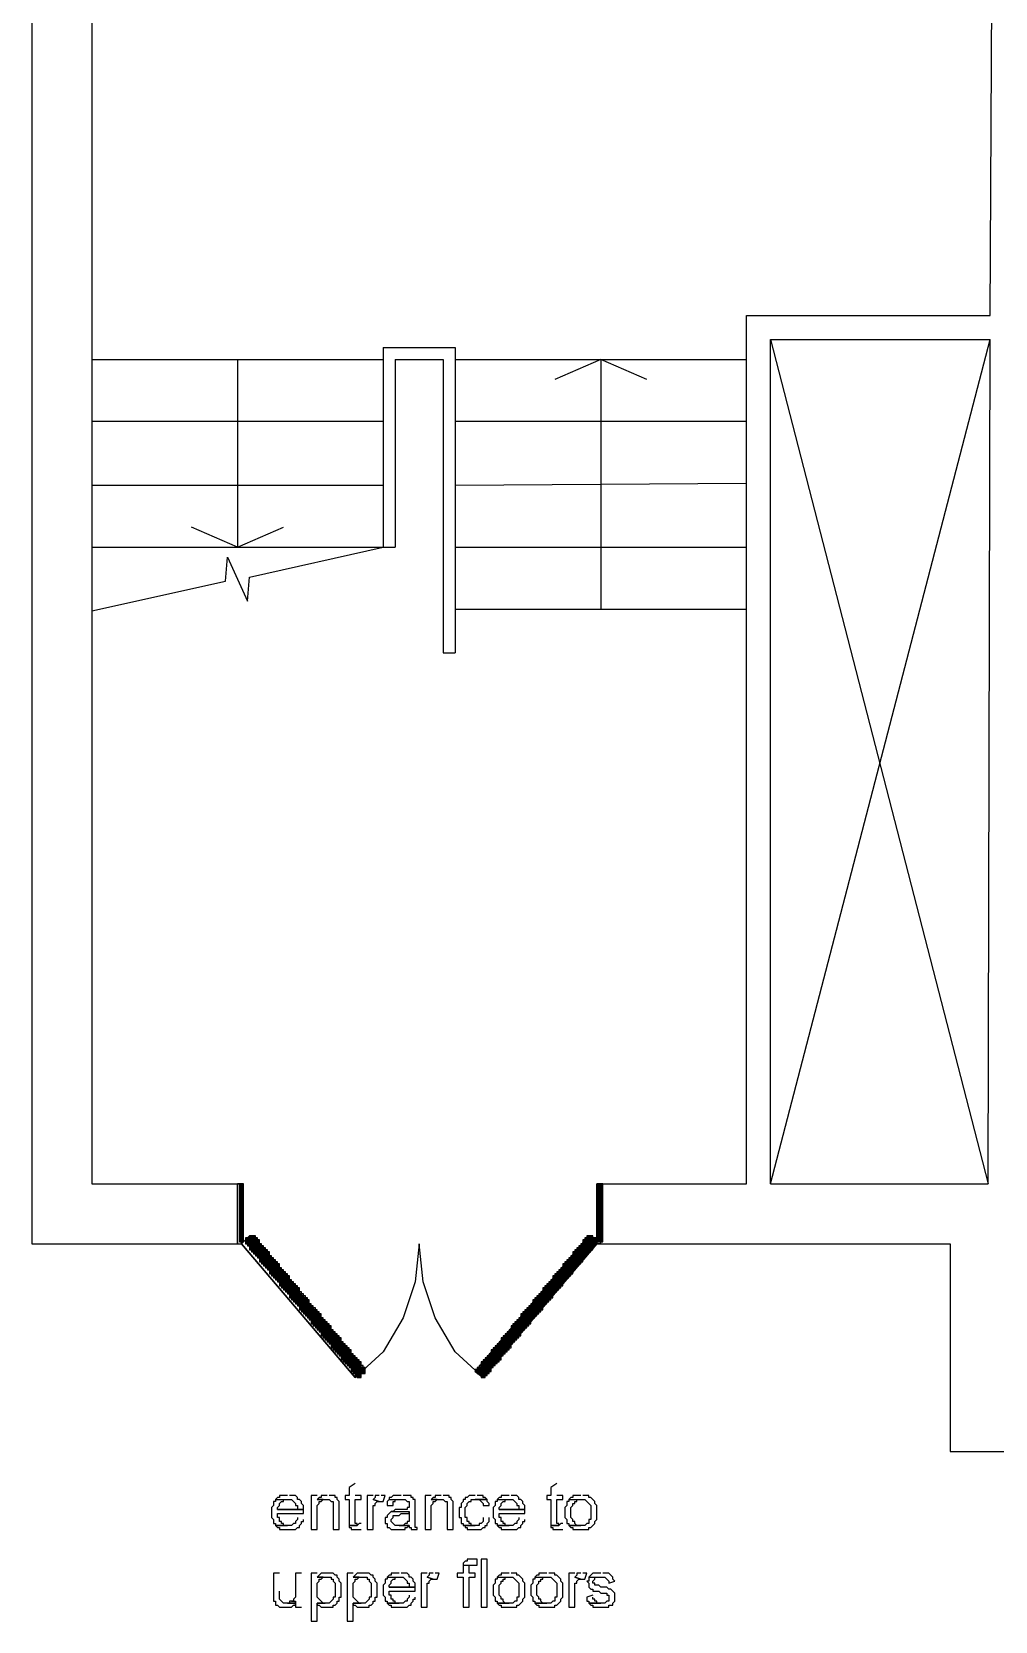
# Model space of a CAD drawing. Header units: millimetres. Extents: x 32 to 412, y 50 to 564.
# Drawn here: x 51 to 91.9, y 119.9 to 187.4 of the extents above; entities that cross this region are included whole.
import ezdxf

# ---------------------------------------------------------------- set-up
doc = ezdxf.new("R2010")
doc.units = ezdxf.units.MM
doc.layers.add('lease-plan', color=7, linetype='CONTINUOUS')

msp = doc.modelspace()

# ---------------------------------------------------------------- linework, layer by layer
at = {"layer": 'lease-plan', "color": 7}
for points in [[(51.017, 243.955), (51.017, 135.904)], [(53.559, 191.413), (53.559, 138.447)], [(91.695, 175.311), (91.78, 191.498)], [(81.356, 138.447), (81.356, 175.311)], [(81.356, 175.311), (91.695, 175.311)], [(82.373, 138.447), (82.373, 174.294)], [(82.373, 174.294), (91.695, 174.294)], [(82.373, 174.294), (91.61, 138.447)], [(82.373, 138.447), (91.695, 174.294)], [(91.61, 138.447), (91.695, 174.294)], [(53.559, 173.447), (65.932, 173.447)], [(59.745, 173.447), (59.745, 165.481), (57.796, 166.328)], [(65.932, 173.955), (65.932, 165.481)], [(65.932, 173.955), (68.983, 173.955)], [(66.44, 173.447), (67.457, 173.447)], [(66.44, 173.447), (66.44, 165.481)], [(66.44, 173.447), (68.474, 173.447)], [(68.474, 173.447), (68.474, 160.989)], [(68.983, 173.955), (68.983, 160.989)], [(68.983, 173.447), (81.356, 173.447)], [(77.118, 172.599), (75.169, 173.447), (73.22, 172.599)], [(75.169, 173.447), (75.169, 162.853)], [(53.559, 170.82), (65.932, 170.82)], [(68.983, 170.82), (81.356, 170.82)], [(53.559, 168.108), (65.932, 168.108)], [(68.983, 168.108), (81.356, 168.192)], [(59.745, 165.481), (61.695, 166.328)], [(53.559, 165.481), (65.932, 165.481)], [(53.559, 162.769), (59.237, 164.04), (59.322, 165.057), (60.169, 163.192), (60.254, 164.209), (65.932, 165.481)], [(65.932, 165.481), (66.44, 165.481)], [(68.983, 165.481), (81.356, 165.481)], [(68.983, 162.853), (81.356, 162.853)], [(68.474, 160.989), (68.983, 160.989)], [(51.017, 135.904), (59.745, 135.904), (59.745, 138.447)], [(53.559, 138.447), (59.745, 138.447)], [(59.745, 135.904), (59.915, 135.904), (59.915, 138.447), (59.745, 138.447), (59.745, 135.904), (59.745, 135.904), (59.915, 135.904), (59.915, 138.447), (59.745, 138.447), (59.745, 135.904), (59.745, 135.904)], [(59.745, 138.447), (59.915, 138.447)], [(59.83, 138.362), (60, 138.362), (60, 138.447), (59.83, 138.447), (59.83, 138.362), (59.83, 138.362)], [(59.83, 138.277), (60, 138.277), (60, 138.362), (59.83, 138.362), (59.83, 138.277), (59.83, 138.277)], [(59.873, 138.404), (59.957, 138.404)], [(59.873, 138.32), (59.957, 138.32)], [(59.915, 135.904), (59.915, 138.447)], [(75, 138.362), (75.254, 138.362), (75.254, 138.447), (75, 138.447), (75, 138.362), (75, 138.362)], [(75, 135.904), (75.169, 135.904), (75.169, 138.447), (75, 138.447), (75, 135.904), (75, 135.904), (75.169, 135.904), (75.169, 138.447), (75, 138.447), (75, 135.904), (75, 135.904)], [(75.169, 138.447), (75, 138.447)], [(75, 135.904), (75, 138.447)], [(75, 138.277), (75.254, 138.277), (75.254, 138.362), (75, 138.362), (75, 138.277), (75, 138.277)], [(75.042, 138.404), (75.211, 138.404)], [(75.042, 138.32), (75.211, 138.32)], [(75.169, 138.447), (81.356, 138.447)], [(75.169, 135.904), (75.169, 138.447)], [(82.373, 138.447), (91.61, 138.447)], [(59.83, 138.192), (60, 138.192), (60, 138.277), (59.83, 138.277), (59.83, 138.192), (59.83, 138.192)], [(59.83, 138.108), (60, 138.108), (60, 138.192), (59.83, 138.192), (59.83, 138.108), (59.83, 138.108)], [(59.83, 138.023), (60, 138.023), (60, 138.108), (59.83, 138.108), (59.83, 138.023), (59.83, 138.023)], [(59.83, 137.938), (60, 137.938), (60, 138.023), (59.83, 138.023), (59.83, 137.938), (59.83, 137.938)], [(59.83, 137.853), (60, 137.853), (60, 137.938), (59.83, 137.938), (59.83, 137.853), (59.83, 137.853)], [(59.83, 137.769), (60, 137.769), (60, 137.853), (59.83, 137.853), (59.83, 137.769), (59.83, 137.769)], [(59.83, 137.684), (60, 137.684), (60, 137.769), (59.83, 137.769), (59.83, 137.684), (59.83, 137.684)], [(59.83, 137.599), (60, 137.599), (60, 137.684), (59.83, 137.684), (59.83, 137.599), (59.83, 137.599)], [(59.873, 138.235), (59.957, 138.235)], [(59.873, 138.15), (59.957, 138.15)], [(59.873, 138.065), (59.957, 138.065)], [(59.873, 137.981), (59.957, 137.981)], [(59.873, 137.896), (59.957, 137.896)], [(59.873, 137.811), (59.957, 137.811)], [(59.873, 137.726), (59.957, 137.726)], [(59.873, 137.642), (59.957, 137.642)], [(75, 138.192), (75.254, 138.192), (75.254, 138.277), (75, 138.277), (75, 138.192), (75, 138.192)], [(75, 138.108), (75.254, 138.108), (75.254, 138.192), (75, 138.192), (75, 138.108), (75, 138.108)], [(75, 138.023), (75.254, 138.023), (75.254, 138.108), (75, 138.108), (75, 138.023), (75, 138.023)], [(75, 137.938), (75.254, 137.938), (75.254, 138.023), (75, 138.023), (75, 137.938), (75, 137.938)], [(75, 137.853), (75.254, 137.853), (75.254, 137.938), (75, 137.938), (75, 137.853), (75, 137.853)], [(75, 137.769), (75.254, 137.769), (75.254, 137.853), (75, 137.853), (75, 137.769), (75, 137.769)], [(75, 137.684), (75.254, 137.684), (75.254, 137.769), (75, 137.769), (75, 137.684), (75, 137.684)], [(75, 137.599), (75.254, 137.599), (75.254, 137.684), (75, 137.684), (75, 137.599), (75, 137.599)], [(75.042, 138.235), (75.211, 138.235)], [(75.042, 138.15), (75.211, 138.15)], [(75.042, 138.065), (75.211, 138.065)], [(75.042, 137.981), (75.211, 137.981)], [(75.042, 137.896), (75.211, 137.896)], [(75.042, 137.811), (75.211, 137.811)], [(75.042, 137.726), (75.211, 137.726)], [(75.042, 137.642), (75.211, 137.642)], [(59.83, 137.514), (60, 137.514), (60, 137.599), (59.83, 137.599), (59.83, 137.514), (59.83, 137.514)], [(59.83, 137.43), (60, 137.43), (60, 137.514), (59.83, 137.514), (59.83, 137.43), (59.83, 137.43)], [(59.83, 137.345), (60, 137.345), (60, 137.43), (59.83, 137.43), (59.83, 137.345), (59.83, 137.345)], [(59.83, 137.26), (60, 137.26), (60, 137.345), (59.83, 137.345), (59.83, 137.26), (59.83, 137.26)], [(59.83, 137.175), (60, 137.175), (60, 137.26), (59.83, 137.26), (59.83, 137.175), (59.83, 137.175)], [(59.83, 137.091), (60, 137.091), (60, 137.175), (59.83, 137.175), (59.83, 137.091), (59.83, 137.091)], [(59.83, 137.006), (60, 137.006), (60, 137.091), (59.83, 137.091), (59.83, 137.006), (59.83, 137.006)], [(59.83, 136.921), (60, 136.921), (60, 137.006), (59.83, 137.006), (59.83, 136.921), (59.83, 136.921)], [(59.873, 137.557), (59.957, 137.557)], [(59.873, 137.472), (59.957, 137.472)], [(59.873, 137.387), (59.957, 137.387)], [(59.873, 137.303), (59.957, 137.303)], [(59.873, 137.218), (59.957, 137.218)], [(59.873, 137.133), (59.957, 137.133)], [(59.873, 137.048), (59.957, 137.048)], [(59.873, 136.964), (59.957, 136.964)], [(75, 137.514), (75.254, 137.514), (75.254, 137.599), (75, 137.599), (75, 137.514), (75, 137.514)], [(75, 137.43), (75.254, 137.43), (75.254, 137.514), (75, 137.514), (75, 137.43), (75, 137.43)], [(75, 137.345), (75.254, 137.345), (75.254, 137.43), (75, 137.43), (75, 137.345), (75, 137.345)], [(75, 137.26), (75.254, 137.26), (75.254, 137.345), (75, 137.345), (75, 137.26), (75, 137.26)], [(75, 137.175), (75.254, 137.175), (75.254, 137.26), (75, 137.26), (75, 137.175), (75, 137.175)], [(75, 137.091), (75.254, 137.091), (75.254, 137.175), (75, 137.175), (75, 137.091), (75, 137.091)], [(75, 137.006), (75.254, 137.006), (75.254, 137.091), (75, 137.091), (75, 137.006), (75, 137.006)], [(75, 136.921), (75.254, 136.921), (75.254, 137.006), (75, 137.006), (75, 136.921), (75, 136.921)], [(75.042, 137.557), (75.211, 137.557)], [(75.042, 137.472), (75.211, 137.472)], [(75.042, 137.387), (75.211, 137.387)], [(75.042, 137.303), (75.211, 137.303)], [(75.042, 137.218), (75.211, 137.218)], [(75.042, 137.133), (75.211, 137.133)], [(75.042, 137.048), (75.211, 137.048)], [(75.042, 136.964), (75.211, 136.964)], [(59.83, 136.837), (60, 136.837), (60, 136.921), (59.83, 136.921), (59.83, 136.837), (59.83, 136.837)], [(59.83, 136.752), (60, 136.752), (60, 136.837), (59.83, 136.837), (59.83, 136.752), (59.83, 136.752)], [(59.83, 136.667), (60, 136.667), (60, 136.752), (59.83, 136.752), (59.83, 136.667), (59.83, 136.667)], [(59.83, 136.582), (60, 136.582), (60, 136.667), (59.83, 136.667), (59.83, 136.582), (59.83, 136.582)], [(59.83, 136.498), (60, 136.498), (60, 136.582), (59.83, 136.582), (59.83, 136.498), (59.83, 136.498)], [(59.83, 136.413), (60, 136.413), (60, 136.498), (59.83, 136.498), (59.83, 136.413), (59.83, 136.413)], [(59.83, 136.328), (60, 136.328), (60, 136.413), (59.83, 136.413), (59.83, 136.328), (59.83, 136.328)], [(59.83, 136.243), (60, 136.243), (60, 136.328), (59.83, 136.328), (59.83, 136.243), (59.83, 136.243)], [(59.873, 136.879), (59.957, 136.879)], [(59.873, 136.794), (59.957, 136.794)], [(59.873, 136.709), (59.957, 136.709)], [(59.873, 136.625), (59.957, 136.625)], [(59.873, 136.54), (59.957, 136.54)], [(59.873, 136.455), (59.957, 136.455)], [(59.873, 136.37), (59.957, 136.37)], [(59.873, 136.286), (59.957, 136.286)], [(75, 136.837), (75.254, 136.837), (75.254, 136.921), (75, 136.921), (75, 136.837), (75, 136.837)], [(75, 136.752), (75.254, 136.752), (75.254, 136.837), (75, 136.837), (75, 136.752), (75, 136.752)], [(75, 136.667), (75.254, 136.667), (75.254, 136.752), (75, 136.752), (75, 136.667), (75, 136.667)], [(75, 136.582), (75.254, 136.582), (75.254, 136.667), (75, 136.667), (75, 136.582), (75, 136.582)], [(75, 136.498), (75.254, 136.498), (75.254, 136.582), (75, 136.582), (75, 136.498), (75, 136.498)], [(75, 136.413), (75.254, 136.413), (75.254, 136.498), (75, 136.498), (75, 136.413), (75, 136.413)], [(75, 136.328), (75.254, 136.328), (75.254, 136.413), (75, 136.413), (75, 136.328), (75, 136.328)], [(75, 136.243), (75.254, 136.243), (75.254, 136.328), (75, 136.328), (75, 136.243), (75, 136.243)], [(75.042, 136.879), (75.211, 136.879)], [(75.042, 136.794), (75.211, 136.794)], [(75.042, 136.709), (75.211, 136.709)], [(75.042, 136.625), (75.211, 136.625)], [(75.042, 136.54), (75.211, 136.54)], [(75.042, 136.455), (75.211, 136.455)], [(75.042, 136.37), (75.211, 136.37)], [(75.042, 136.286), (75.211, 136.286)], [(59.745, 135.904), (59.915, 135.904)], [(59.83, 136.159), (60, 136.159), (60, 136.243), (59.83, 136.243), (59.83, 136.159), (59.83, 136.159)], [(59.83, 136.074), (60, 136.074), (60, 136.159), (59.83, 136.159), (59.83, 136.074), (59.83, 136.074)], [(59.83, 135.989), (60, 135.989), (60, 136.074), (59.83, 136.074), (59.83, 135.989), (59.83, 135.989)], [(59.873, 136.201), (59.957, 136.201)], [(59.873, 136.116), (59.957, 136.116)], [(59.873, 136.031), (59.957, 136.031)], [(59.915, 135.904), (64.745, 130.226), (65.084, 130.481), (60.254, 136.243), (59.915, 135.904), (59.915, 135.904)], [(64.745, 130.226), (65.084, 130.481), (60.254, 136.243), (59.915, 135.904), (64.745, 130.226), (59.915, 135.904)], [(59.915, 135.904), (60.254, 136.243)], [(60.084, 136.074), (60.593, 136.074), (60.593, 136.159), (60.084, 136.159), (60.084, 136.074), (60.084, 136.074)], [(60.084, 135.989), (60.678, 135.989), (60.678, 136.074), (60.084, 136.074), (60.084, 135.989), (60.084, 135.989)], [(60.084, 135.904), (60.678, 135.904), (60.678, 135.989), (60.084, 135.989), (60.084, 135.904), (60.084, 135.904)], [(60.126, 136.031), (60.635, 136.031)], [(60.126, 135.947), (60.635, 135.947)], [(60.127, 136.116), (60.55, 136.116)], [(60.169, 135.82), (60.762, 135.82), (60.762, 135.904), (60.169, 135.904), (60.169, 135.82), (60.169, 135.82)], [(60.211, 135.862), (60.719, 135.862)], [(60.254, 136.159), (60.508, 136.159), (60.508, 136.243), (60.254, 136.243), (60.254, 136.159), (60.254, 136.159)], [(60.254, 136.243), (65.084, 130.481), (64.745, 130.226)], [(60.254, 135.735), (60.847, 135.735), (60.847, 135.82), (60.254, 135.82), (60.254, 135.735), (60.254, 135.735)], [(60.254, 135.65), (60.932, 135.65), (60.932, 135.735), (60.254, 135.735), (60.254, 135.65), (60.254, 135.65)], [(60.296, 136.201), (60.465, 136.201)], [(60.296, 135.777), (60.804, 135.777)], [(60.296, 135.692), (60.889, 135.692)], [(60.339, 135.565), (61.017, 135.565), (61.017, 135.65), (60.339, 135.65), (60.339, 135.565), (60.339, 135.565)], [(67.457, 135.904), (67.288, 134.294), (66.779, 132.769), (65.932, 131.328), (64.745, 130.226)], [(70.169, 130.226), (68.983, 131.328), (68.135, 132.769), (67.627, 134.294), (67.457, 135.904)], [(70.169, 130.226), (75, 135.904), (74.661, 136.243), (69.83, 130.481), (70.169, 130.226), (70.169, 130.226)], [(75, 135.904), (74.661, 136.243), (69.83, 130.481), (70.169, 130.226), (75, 135.904), (70.169, 130.226)], [(69.83, 130.481), (74.661, 136.243), (75, 135.904)], [(74.067, 135.565), (74.745, 135.565), (74.745, 135.65), (74.067, 135.65), (74.067, 135.565), (74.067, 135.565)], [(74.152, 135.65), (74.83, 135.65), (74.83, 135.735), (74.152, 135.735), (74.152, 135.65), (74.152, 135.65)], [(74.195, 135.692), (74.787, 135.692)], [(74.237, 135.735), (74.83, 135.735), (74.83, 135.82), (74.237, 135.82), (74.237, 135.735), (74.237, 135.735)], [(74.279, 135.777), (74.787, 135.777)], [(74.322, 135.82), (74.915, 135.82), (74.915, 135.904), (74.322, 135.904), (74.322, 135.82), (74.322, 135.82)], [(74.364, 135.862), (74.872, 135.862)], [(74.406, 135.989), (75, 135.989), (75, 136.074), (74.406, 136.074), (74.406, 135.989), (74.406, 135.989)], [(74.406, 135.904), (75, 135.904), (75, 135.989), (74.406, 135.989), (74.406, 135.904), (74.406, 135.904)], [(74.448, 136.031), (74.957, 136.031)], [(74.448, 135.947), (74.957, 135.947)], [(74.491, 136.074), (75, 136.074), (75, 136.159), (74.491, 136.159), (74.491, 136.074), (74.491, 136.074)], [(74.534, 136.116), (74.957, 136.116)], [(74.576, 136.159), (74.83, 136.159), (74.83, 136.243), (74.576, 136.243), (74.576, 136.159), (74.576, 136.159)], [(74.618, 136.201), (74.787, 136.201)], [(75, 136.159), (75.254, 136.159), (75.254, 136.243), (75, 136.243), (75, 136.159), (75, 136.159)], [(75, 136.074), (75.254, 136.074), (75.254, 136.159), (75, 136.159), (75, 136.074), (75, 136.074)], [(75, 135.989), (75.254, 135.989), (75.254, 136.074), (75, 136.074), (75, 135.989), (75, 135.989)], [(75.169, 135.904), (75, 135.904)], [(75.042, 136.201), (75.211, 136.201)], [(75.042, 136.116), (75.211, 136.116)], [(75.042, 136.031), (75.211, 136.031)], [(75.169, 135.904), (90, 135.904)], [(90, 135.904), (90, 127.091)], [(60.381, 135.608), (60.974, 135.608)], [(60.423, 135.481), (61.101, 135.481), (61.101, 135.565), (60.423, 135.565), (60.423, 135.481), (60.423, 135.481)], [(60.466, 135.523), (61.059, 135.523)], [(60.508, 135.396), (61.101, 135.396), (61.101, 135.481), (60.508, 135.481), (60.508, 135.396), (60.508, 135.396)], [(60.55, 135.438), (61.058, 135.438)], [(60.593, 135.311), (61.186, 135.311), (61.186, 135.396), (60.593, 135.396), (60.593, 135.311), (60.593, 135.311)], [(60.635, 135.353), (61.143, 135.353)], [(60.678, 135.226), (61.271, 135.226), (61.271, 135.311), (60.678, 135.311), (60.678, 135.226), (60.678, 135.226)], [(60.678, 135.142), (61.356, 135.142), (61.356, 135.226), (60.678, 135.226), (60.678, 135.142), (60.678, 135.142)], [(60.72, 135.269), (61.228, 135.269)], [(60.72, 135.184), (61.313, 135.184)], [(60.762, 135.057), (61.44, 135.057), (61.44, 135.142), (60.762, 135.142), (60.762, 135.057), (60.762, 135.057)], [(60.805, 135.099), (61.398, 135.099)], [(60.847, 134.972), (61.525, 134.972), (61.525, 135.057), (60.847, 135.057), (60.847, 134.972), (60.847, 134.972)], [(60.89, 135.015), (61.482, 135.015)], [(60.932, 134.887), (61.525, 134.887), (61.525, 134.972), (60.932, 134.972), (60.932, 134.887), (60.932, 134.887)], [(73.559, 134.972), (74.237, 134.972), (74.237, 135.057), (73.559, 135.057), (73.559, 134.972), (73.559, 134.972)], [(73.559, 134.887), (74.152, 134.887), (74.152, 134.972), (73.559, 134.972), (73.559, 134.887), (73.559, 134.887)], [(73.601, 135.015), (74.194, 135.015)], [(73.644, 135.057), (74.322, 135.057), (74.322, 135.142), (73.644, 135.142), (73.644, 135.057), (73.644, 135.057)], [(73.686, 135.099), (74.279, 135.099)], [(73.728, 135.142), (74.406, 135.142), (74.406, 135.226), (73.728, 135.226), (73.728, 135.142), (73.728, 135.142)], [(73.771, 135.184), (74.364, 135.184)], [(73.813, 135.226), (74.406, 135.226), (74.406, 135.311), (73.813, 135.311), (73.813, 135.226), (73.813, 135.226)], [(73.855, 135.269), (74.363, 135.269)], [(73.898, 135.311), (74.491, 135.311), (74.491, 135.396), (73.898, 135.396), (73.898, 135.311), (73.898, 135.311)], [(73.94, 135.353), (74.448, 135.353)], [(73.983, 135.481), (74.661, 135.481), (74.661, 135.565), (73.983, 135.565), (73.983, 135.481), (73.983, 135.481)], [(73.983, 135.396), (74.576, 135.396), (74.576, 135.481), (73.983, 135.481), (73.983, 135.396), (73.983, 135.396)], [(74.025, 135.523), (74.618, 135.523)], [(74.025, 135.438), (74.533, 135.438)], [(74.11, 135.608), (74.703, 135.608)], [(60.974, 134.93), (61.482, 134.93)], [(61.017, 134.803), (61.61, 134.803), (61.61, 134.887), (61.017, 134.887), (61.017, 134.803), (61.017, 134.803)], [(61.059, 134.845), (61.567, 134.845)], [(61.101, 134.718), (61.695, 134.718), (61.695, 134.803), (61.101, 134.803), (61.101, 134.718), (61.101, 134.718)], [(61.101, 134.633), (61.779, 134.633), (61.779, 134.718), (61.101, 134.718), (61.101, 134.633), (61.101, 134.633)], [(61.143, 134.76), (61.652, 134.76)], [(61.144, 134.675), (61.737, 134.675)], [(61.186, 134.548), (61.864, 134.548), (61.864, 134.633), (61.186, 134.633), (61.186, 134.548), (61.186, 134.548)], [(61.228, 134.591), (61.821, 134.591)], [(61.271, 134.464), (61.949, 134.464), (61.949, 134.548), (61.271, 134.548), (61.271, 134.464), (61.271, 134.464)], [(61.313, 134.506), (61.906, 134.506)], [(61.356, 134.379), (61.949, 134.379), (61.949, 134.464), (61.356, 134.464), (61.356, 134.379), (61.356, 134.379)], [(61.398, 134.421), (61.906, 134.421)], [(61.44, 134.294), (62.034, 134.294), (62.034, 134.379), (61.44, 134.379), (61.44, 134.294), (61.44, 134.294)], [(61.482, 134.336), (61.991, 134.336)], [(61.525, 134.209), (62.118, 134.209), (62.118, 134.294), (61.525, 134.294), (61.525, 134.209), (61.525, 134.209)], [(72.966, 134.209), (73.559, 134.209), (73.559, 134.294), (72.966, 134.294), (72.966, 134.209), (72.966, 134.209)], [(73.051, 134.294), (73.644, 134.294), (73.644, 134.379), (73.051, 134.379), (73.051, 134.294), (73.051, 134.294)], [(73.093, 134.336), (73.601, 134.336)], [(73.135, 134.464), (73.813, 134.464), (73.813, 134.548), (73.135, 134.548), (73.135, 134.464), (73.135, 134.464)], [(73.135, 134.379), (73.728, 134.379), (73.728, 134.464), (73.135, 134.464), (73.135, 134.379), (73.135, 134.379)], [(73.177, 134.421), (73.685, 134.421)], [(73.178, 134.506), (73.771, 134.506)], [(73.22, 134.548), (73.898, 134.548), (73.898, 134.633), (73.22, 134.633), (73.22, 134.548), (73.22, 134.548)], [(73.262, 134.591), (73.855, 134.591)], [(73.305, 134.633), (73.983, 134.633), (73.983, 134.718), (73.305, 134.718), (73.305, 134.633), (73.305, 134.633)], [(73.347, 134.675), (73.94, 134.675)], [(73.39, 134.718), (73.983, 134.718), (73.983, 134.803), (73.39, 134.803), (73.39, 134.718), (73.39, 134.718)], [(73.432, 134.76), (73.94, 134.76)], [(73.474, 134.803), (74.067, 134.803), (74.067, 134.887), (73.474, 134.887), (73.474, 134.803), (73.474, 134.803)], [(73.516, 134.845), (74.024, 134.845)], [(73.601, 134.93), (74.109, 134.93)], [(61.525, 134.125), (62.203, 134.125), (62.203, 134.209), (61.525, 134.209), (61.525, 134.125), (61.525, 134.125)], [(61.567, 134.252), (62.075, 134.252)], [(61.567, 134.167), (62.16, 134.167)], [(61.61, 134.04), (62.288, 134.04), (62.288, 134.125), (61.61, 134.125), (61.61, 134.04), (61.61, 134.04)], [(61.652, 134.082), (62.245, 134.082)], [(61.695, 133.955), (62.373, 133.955), (62.373, 134.04), (61.695, 134.04), (61.695, 133.955), (61.695, 133.955)], [(61.737, 133.998), (62.33, 133.998)], [(61.779, 133.87), (62.373, 133.87), (62.373, 133.955), (61.779, 133.955), (61.779, 133.87), (61.779, 133.87)], [(61.821, 133.913), (62.33, 133.913)], [(61.864, 133.786), (62.457, 133.786), (62.457, 133.87), (61.864, 133.87), (61.864, 133.786), (61.864, 133.786)], [(61.906, 133.828), (62.414, 133.828)], [(61.949, 133.701), (62.542, 133.701), (62.542, 133.786), (61.949, 133.786), (61.949, 133.701), (61.949, 133.701)], [(61.949, 133.616), (62.627, 133.616), (62.627, 133.701), (61.949, 133.701), (61.949, 133.616), (61.949, 133.616)], [(61.991, 133.743), (62.499, 133.743)], [(61.991, 133.659), (62.584, 133.659)], [(62.034, 133.531), (62.712, 133.531), (62.712, 133.616), (62.034, 133.616), (62.034, 133.531), (62.034, 133.531)], [(72.373, 133.531), (73.051, 133.531), (73.051, 133.616), (72.373, 133.616), (72.373, 133.531), (72.373, 133.531)], [(72.457, 133.616), (73.135, 133.616), (73.135, 133.701), (72.457, 133.701), (72.457, 133.616), (72.457, 133.616)], [(72.5, 133.659), (73.093, 133.659)], [(72.542, 133.701), (73.135, 133.701), (73.135, 133.786), (72.542, 133.786), (72.542, 133.701), (72.542, 133.701)], [(72.584, 133.743), (73.092, 133.743)], [(72.627, 133.786), (73.22, 133.786), (73.22, 133.87), (72.627, 133.87), (72.627, 133.786), (72.627, 133.786)], [(72.669, 133.828), (73.177, 133.828)], [(72.712, 133.955), (73.39, 133.955), (73.39, 134.04), (72.712, 134.04), (72.712, 133.955), (72.712, 133.955)], [(72.712, 133.87), (73.305, 133.87), (73.305, 133.955), (72.712, 133.955), (72.712, 133.87), (72.712, 133.87)], [(72.754, 133.998), (73.347, 133.998)], [(72.754, 133.913), (73.262, 133.913)], [(72.796, 134.04), (73.474, 134.04), (73.474, 134.125), (72.796, 134.125), (72.796, 134.04), (72.796, 134.04)], [(72.839, 134.082), (73.432, 134.082)], [(72.881, 134.125), (73.559, 134.125), (73.559, 134.209), (72.881, 134.209), (72.881, 134.125), (72.881, 134.125)], [(72.923, 134.167), (73.516, 134.167)], [(73.008, 134.252), (73.516, 134.252)], [(62.076, 133.574), (62.669, 133.574)], [(62.118, 133.447), (62.796, 133.447), (62.796, 133.531), (62.118, 133.531), (62.118, 133.447), (62.118, 133.447)], [(62.161, 133.489), (62.754, 133.489)], [(62.203, 133.362), (62.796, 133.362), (62.796, 133.447), (62.203, 133.447), (62.203, 133.362), (62.203, 133.362)], [(62.245, 133.404), (62.753, 133.404)], [(62.288, 133.277), (62.881, 133.277), (62.881, 133.362), (62.288, 133.362), (62.288, 133.277), (62.288, 133.277)], [(62.33, 133.32), (62.838, 133.32)], [(62.373, 133.192), (62.966, 133.192), (62.966, 133.277), (62.373, 133.277), (62.373, 133.192), (62.373, 133.192)], [(62.373, 133.108), (63.051, 133.108), (63.051, 133.192), (62.373, 133.192), (62.373, 133.108), (62.373, 133.108)], [(62.415, 133.235), (62.923, 133.235)], [(62.415, 133.15), (63.008, 133.15)], [(62.457, 133.023), (63.135, 133.023), (63.135, 133.108), (62.457, 133.108), (62.457, 133.023), (62.457, 133.023)], [(62.5, 133.065), (63.093, 133.065)], [(62.542, 132.938), (63.22, 132.938), (63.22, 133.023), (62.542, 133.023), (62.542, 132.938), (62.542, 132.938)], [(62.584, 132.981), (63.177, 132.981)], [(62.627, 132.853), (63.305, 132.853), (63.305, 132.938), (62.627, 132.938), (62.627, 132.853), (62.627, 132.853)], [(71.779, 132.853), (72.457, 132.853), (72.457, 132.938), (71.779, 132.938), (71.779, 132.853), (71.779, 132.853)], [(71.864, 132.938), (72.542, 132.938), (72.542, 133.023), (71.864, 133.023), (71.864, 132.938), (71.864, 132.938)], [(71.906, 132.981), (72.499, 132.981)], [(71.949, 133.023), (72.627, 133.023), (72.627, 133.108), (71.949, 133.108), (71.949, 133.023), (71.949, 133.023)], [(71.991, 133.065), (72.584, 133.065)], [(72.034, 133.108), (72.712, 133.108), (72.712, 133.192), (72.034, 133.192), (72.034, 133.108), (72.034, 133.108)], [(72.076, 133.15), (72.669, 133.15)], [(72.118, 133.192), (72.712, 133.192), (72.712, 133.277), (72.118, 133.277), (72.118, 133.192), (72.118, 133.192)], [(72.16, 133.235), (72.669, 133.235)], [(72.203, 133.277), (72.796, 133.277), (72.796, 133.362), (72.203, 133.362), (72.203, 133.277), (72.203, 133.277)], [(72.245, 133.32), (72.753, 133.32)], [(72.288, 133.447), (72.966, 133.447), (72.966, 133.531), (72.288, 133.531), (72.288, 133.447), (72.288, 133.447)], [(72.288, 133.362), (72.881, 133.362), (72.881, 133.447), (72.288, 133.447), (72.288, 133.362), (72.288, 133.362)], [(72.33, 133.489), (72.923, 133.489)], [(72.33, 133.404), (72.838, 133.404)], [(72.415, 133.574), (73.008, 133.574)], [(62.669, 132.896), (63.262, 132.896)], [(62.712, 132.769), (63.305, 132.769), (63.305, 132.853), (62.712, 132.853), (62.712, 132.769), (62.712, 132.769)], [(62.754, 132.811), (63.262, 132.811)], [(62.796, 132.684), (63.39, 132.684), (63.39, 132.769), (62.796, 132.769), (62.796, 132.684), (62.796, 132.684)], [(62.838, 132.726), (63.346, 132.726)], [(62.881, 132.599), (63.474, 132.599), (63.474, 132.684), (62.881, 132.684), (62.881, 132.599), (62.881, 132.599)], [(62.881, 132.514), (63.559, 132.514), (63.559, 132.599), (62.881, 132.599), (62.881, 132.514), (62.881, 132.514)], [(62.923, 132.642), (63.431, 132.642)], [(62.923, 132.557), (63.516, 132.557)], [(62.966, 132.43), (63.644, 132.43), (63.644, 132.514), (62.966, 132.514), (62.966, 132.43), (62.966, 132.43)], [(63.008, 132.472), (63.601, 132.472)], [(63.051, 132.345), (63.728, 132.345), (63.728, 132.43), (63.051, 132.43), (63.051, 132.345), (63.051, 132.345)], [(63.093, 132.387), (63.686, 132.387)], [(63.135, 132.26), (63.728, 132.26), (63.728, 132.345), (63.135, 132.345), (63.135, 132.26), (63.135, 132.26)], [(63.177, 132.303), (63.685, 132.303)], [(63.22, 132.175), (63.813, 132.175), (63.813, 132.26), (63.22, 132.26), (63.22, 132.175), (63.22, 132.175)], [(71.271, 132.175), (71.864, 132.175), (71.864, 132.26), (71.271, 132.26), (71.271, 132.175), (71.271, 132.175)], [(71.356, 132.345), (72.034, 132.345), (72.034, 132.43), (71.356, 132.43), (71.356, 132.345), (71.356, 132.345)], [(71.356, 132.26), (71.949, 132.26), (71.949, 132.345), (71.356, 132.345), (71.356, 132.26), (71.356, 132.26)], [(71.398, 132.387), (71.991, 132.387)], [(71.398, 132.303), (71.906, 132.303)], [(71.44, 132.43), (72.118, 132.43), (72.118, 132.514), (71.44, 132.514), (71.44, 132.43), (71.44, 132.43)], [(71.483, 132.472), (72.076, 132.472)], [(71.525, 132.514), (72.203, 132.514), (72.203, 132.599), (71.525, 132.599), (71.525, 132.514), (71.525, 132.514)], [(71.567, 132.557), (72.16, 132.557)], [(71.61, 132.599), (72.203, 132.599), (72.203, 132.684), (71.61, 132.684), (71.61, 132.599), (71.61, 132.599)], [(71.652, 132.642), (72.16, 132.642)], [(71.695, 132.684), (72.288, 132.684), (72.288, 132.769), (71.695, 132.769), (71.695, 132.684), (71.695, 132.684)], [(71.737, 132.726), (72.245, 132.726)], [(71.779, 132.769), (72.373, 132.769), (72.373, 132.853), (71.779, 132.853), (71.779, 132.769), (71.779, 132.769)], [(71.821, 132.811), (72.33, 132.811)], [(71.822, 132.896), (72.415, 132.896)], [(63.262, 132.218), (63.77, 132.218)], [(63.305, 132.091), (63.898, 132.091), (63.898, 132.175), (63.305, 132.175), (63.305, 132.091), (63.305, 132.091)], [(63.305, 132.006), (63.983, 132.006), (63.983, 132.091), (63.305, 132.091), (63.305, 132.006), (63.305, 132.006)], [(63.347, 132.133), (63.855, 132.133)], [(63.347, 132.048), (63.94, 132.048)], [(63.39, 131.921), (64.067, 131.921), (64.067, 132.006), (63.39, 132.006), (63.39, 131.921), (63.39, 131.921)], [(63.432, 131.964), (64.025, 131.964)], [(63.474, 131.836), (64.152, 131.836), (64.152, 131.921), (63.474, 131.921), (63.474, 131.836), (63.474, 131.836)], [(63.517, 131.879), (64.109, 131.879)], [(63.559, 131.752), (64.152, 131.752), (64.152, 131.836), (63.559, 131.836), (63.559, 131.752), (63.559, 131.752)], [(63.601, 131.794), (64.109, 131.794)], [(63.644, 131.667), (64.237, 131.667), (64.237, 131.752), (63.644, 131.752), (63.644, 131.667), (63.644, 131.667)], [(63.686, 131.709), (64.194, 131.709)], [(63.728, 131.582), (64.322, 131.582), (64.322, 131.667), (63.728, 131.667), (63.728, 131.582), (63.728, 131.582)], [(63.728, 131.498), (64.406, 131.498), (64.406, 131.582), (63.728, 131.582), (63.728, 131.498), (63.728, 131.498)], [(63.771, 131.625), (64.279, 131.625)], [(70.678, 131.498), (71.356, 131.498), (71.356, 131.582), (70.678, 131.582), (70.678, 131.498), (70.678, 131.498)], [(70.762, 131.582), (71.356, 131.582), (71.356, 131.667), (70.762, 131.667), (70.762, 131.582), (70.762, 131.582)], [(70.804, 131.625), (71.313, 131.625)], [(70.847, 131.667), (71.44, 131.667), (71.44, 131.752), (70.847, 131.752), (70.847, 131.667), (70.847, 131.667)], [(70.889, 131.709), (71.397, 131.709)], [(70.932, 131.836), (71.61, 131.836), (71.61, 131.921), (70.932, 131.921), (70.932, 131.836), (70.932, 131.836)], [(70.932, 131.752), (71.525, 131.752), (71.525, 131.836), (70.932, 131.836), (70.932, 131.752), (70.932, 131.752)], [(70.974, 131.879), (71.567, 131.879)], [(70.974, 131.794), (71.482, 131.794)], [(71.017, 131.921), (71.695, 131.921), (71.695, 132.006), (71.017, 132.006), (71.017, 131.921), (71.017, 131.921)], [(71.059, 131.964), (71.652, 131.964)], [(71.101, 132.006), (71.779, 132.006), (71.779, 132.091), (71.101, 132.091), (71.101, 132.006), (71.101, 132.006)], [(71.144, 132.048), (71.737, 132.048)], [(71.186, 132.091), (71.779, 132.091), (71.779, 132.175), (71.186, 132.175), (71.186, 132.091), (71.186, 132.091)], [(71.228, 132.133), (71.736, 132.133)], [(71.313, 132.218), (71.821, 132.218)], [(63.771, 131.54), (64.364, 131.54)], [(63.813, 131.413), (64.491, 131.413), (64.491, 131.498), (63.813, 131.498), (63.813, 131.413), (63.813, 131.413)], [(63.856, 131.455), (64.448, 131.455)], [(63.898, 131.328), (64.576, 131.328), (64.576, 131.413), (63.898, 131.413), (63.898, 131.328), (63.898, 131.328)], [(63.94, 131.37), (64.533, 131.37)], [(63.983, 131.243), (64.576, 131.243), (64.576, 131.328), (63.983, 131.328), (63.983, 131.243), (63.983, 131.243)], [(64.025, 131.286), (64.533, 131.286)], [(64.067, 131.159), (64.661, 131.159), (64.661, 131.243), (64.067, 131.243), (64.067, 131.159), (64.067, 131.159)], [(64.109, 131.201), (64.618, 131.201)], [(64.152, 131.074), (64.745, 131.074), (64.745, 131.159), (64.152, 131.159), (64.152, 131.074), (64.152, 131.074)], [(64.152, 130.989), (64.83, 130.989), (64.83, 131.074), (64.152, 131.074), (64.152, 130.989), (64.152, 130.989)], [(64.194, 131.116), (64.702, 131.116)], [(64.195, 131.031), (64.787, 131.031)], [(64.237, 130.904), (64.915, 130.904), (64.915, 130.989), (64.237, 130.989), (64.237, 130.904), (64.237, 130.904)], [(64.279, 130.947), (64.872, 130.947)], [(64.322, 130.82), (65, 130.82), (65, 130.904), (64.322, 130.904), (64.322, 130.82), (64.322, 130.82)], [(70.084, 130.82), (70.762, 130.82), (70.762, 130.904), (70.084, 130.904), (70.084, 130.82), (70.084, 130.82)], [(70.169, 130.904), (70.847, 130.904), (70.847, 130.989), (70.169, 130.989), (70.169, 130.904), (70.169, 130.904)], [(70.212, 130.947), (70.804, 130.947)], [(70.254, 130.989), (70.932, 130.989), (70.932, 131.074), (70.254, 131.074), (70.254, 130.989), (70.254, 130.989)], [(70.296, 131.031), (70.889, 131.031)], [(70.339, 131.074), (70.932, 131.074), (70.932, 131.159), (70.339, 131.159), (70.339, 131.074), (70.339, 131.074)], [(70.381, 131.116), (70.889, 131.116)], [(70.423, 131.159), (71.017, 131.159), (71.017, 131.243), (70.423, 131.243), (70.423, 131.159), (70.423, 131.159)], [(70.465, 131.201), (70.974, 131.201)], [(70.508, 131.328), (71.186, 131.328), (71.186, 131.413), (70.508, 131.413), (70.508, 131.328), (70.508, 131.328)], [(70.508, 131.243), (71.101, 131.243), (71.101, 131.328), (70.508, 131.328), (70.508, 131.243), (70.508, 131.243)], [(70.55, 131.286), (71.058, 131.286)], [(70.551, 131.37), (71.143, 131.37)], [(70.593, 131.413), (71.271, 131.413), (71.271, 131.498), (70.593, 131.498), (70.593, 131.413), (70.593, 131.413)], [(70.635, 131.455), (71.228, 131.455)], [(70.72, 131.54), (71.313, 131.54)], [(64.364, 130.862), (64.957, 130.862)], [(64.406, 130.735), (65, 130.735), (65, 130.82), (64.406, 130.82), (64.406, 130.735), (64.406, 130.735)], [(64.448, 130.777), (64.957, 130.777)], [(64.491, 130.65), (65.084, 130.65), (65.084, 130.735), (64.491, 130.735), (64.491, 130.65), (64.491, 130.65)], [(64.533, 130.692), (65.041, 130.692)], [(64.576, 130.565), (65.169, 130.565), (65.169, 130.65), (64.576, 130.65), (64.576, 130.565), (64.576, 130.565)], [(64.576, 130.481), (65.169, 130.481), (65.169, 130.565), (64.576, 130.565), (64.576, 130.481), (64.576, 130.481)], [(64.618, 130.608), (65.126, 130.608)], [(64.618, 130.523), (65.126, 130.523)], [(64.661, 130.396), (65.169, 130.396), (65.169, 130.481), (64.661, 130.481), (64.661, 130.396), (64.661, 130.396)], [(64.703, 130.438), (65.126, 130.438)], [(64.745, 130.311), (65, 130.311), (65, 130.396), (64.745, 130.396), (64.745, 130.311), (64.745, 130.311)], [(64.788, 130.353), (64.957, 130.353)], [(64.83, 130.226), (65, 130.226), (65, 130.311), (64.83, 130.311), (64.83, 130.226), (64.83, 130.226)], [(64.873, 130.269), (64.957, 130.269)], [(69.83, 130.481), (70.508, 130.481), (70.508, 130.565), (69.83, 130.565), (69.83, 130.481), (69.83, 130.481)], [(70.169, 130.226), (69.83, 130.481)], [(69.873, 130.523), (70.465, 130.523)], [(69.915, 130.565), (70.508, 130.565), (70.508, 130.65), (69.915, 130.65), (69.915, 130.565), (69.915, 130.565)], [(69.915, 130.396), (70.423, 130.396), (70.423, 130.481), (69.915, 130.481), (69.915, 130.396), (69.915, 130.396)], [(69.957, 130.608), (70.465, 130.608)], [(69.957, 130.438), (70.381, 130.438)], [(70, 130.65), (70.593, 130.65), (70.593, 130.735), (70, 130.735), (70, 130.65), (70, 130.65)], [(70.042, 130.692), (70.55, 130.692)], [(70.084, 130.735), (70.678, 130.735), (70.678, 130.82), (70.084, 130.82), (70.084, 130.735), (70.084, 130.735)], [(70.084, 130.311), (70.339, 130.311), (70.339, 130.396), (70.084, 130.396), (70.084, 130.311), (70.084, 130.311)], [(70.084, 130.226), (70.254, 130.226), (70.254, 130.311), (70.084, 130.311), (70.084, 130.226), (70.084, 130.226)], [(70.126, 130.777), (70.635, 130.777)], [(70.127, 130.862), (70.72, 130.862)], [(70.127, 130.353), (70.296, 130.353)], [(70.127, 130.269), (70.211, 130.269)], [(90, 127.091), (92.966, 127.091)], [(90.763, 127.091), (139.153, 127.091)], [(64.745, 125.735), (64.491, 125.565), (64.491, 125.226), (64.322, 125.226), (64.322, 125.057), (64.491, 125.057), (64.491, 123.955), (64.83, 123.955), (64.83, 124.04), (64.745, 124.04), (64.745, 125.057), (65, 125.057), (65, 125.226), (64.745, 125.226)], [(73.305, 125.735), (73.051, 125.565), (73.051, 125.226), (72.881, 125.226), (72.881, 125.057), (73.051, 125.057), (73.051, 123.955), (73.39, 123.955), (73.39, 124.04), (73.305, 124.04), (73.305, 125.057), (73.559, 125.057), (73.559, 125.226), (73.305, 125.226)], [(61.356, 125.057), (61.356, 124.972), (61.271, 124.972), (61.271, 124.803), (61.186, 124.718), (61.186, 124.294), (61.271, 124.209), (61.271, 124.04), (61.356, 124.04), (61.356, 123.955), (61.864, 123.955), (61.695, 123.955), (61.695, 124.04), (61.61, 124.04), (61.61, 124.125), (61.525, 124.125), (61.525, 124.294), (61.44, 124.294), (61.44, 124.464), (62.542, 124.464), (62.542, 124.633), (61.44, 124.633), (61.44, 124.718), (61.525, 124.803), (61.525, 124.887), (61.61, 124.972), (61.695, 124.972), (61.695, 125.057), (61.864, 125.057)], [(61.864, 125.226), (61.695, 125.226), (61.525, 125.226), (61.525, 125.142), (61.44, 125.142), (61.356, 125.057), (61.949, 125.057), (62.034, 125.057), (62.118, 124.972), (62.203, 124.887), (62.203, 124.803), (62.288, 124.803), (62.288, 124.633), (61.44, 124.633), (62.542, 124.633), (62.542, 124.803), (62.457, 124.887), (62.457, 124.972), (62.373, 125.057), (62.288, 125.057), (62.288, 125.142), (62.203, 125.226), (62.118, 125.226), (62.034, 125.226), (61.949, 125.226)], [(63.135, 125.226), (62.881, 125.226), (62.881, 123.786), (63.135, 123.786), (63.135, 124.803), (63.22, 124.887), (63.22, 124.972), (63.305, 124.972), (63.39, 125.057), (63.135, 125.057)], [(63.559, 125.226), (63.39, 125.226), (63.305, 125.226), (63.305, 125.142), (63.22, 125.142), (63.135, 125.057), (63.559, 125.057), (63.644, 125.057), (63.728, 124.972), (63.813, 124.972), (63.813, 123.786), (64.067, 123.786), (64.067, 124.972), (63.983, 125.057), (63.983, 125.142), (63.898, 125.142), (63.898, 125.226), (63.813, 125.226), (63.728, 125.226), (63.644, 125.226)], [(63.135, 125.057), (63.39, 125.057), (63.559, 125.057)], [(65.508, 125.226), (65.254, 125.226), (65.254, 123.786), (65.508, 123.786), (65.508, 124.803), (65.593, 124.803), (65.593, 124.887), (65.678, 124.972), (65.762, 124.972), (65.508, 125.057)], [(65.762, 125.226), (65.678, 125.226), (65.593, 125.226), (65.593, 125.142), (65.508, 125.057), (65.762, 124.972), (65.847, 124.972), (65.932, 124.972), (66.017, 125.226), (65.932, 125.226), (65.847, 125.226)], [(66.186, 125.057), (66.186, 125.057), (66.101, 124.972), (66.101, 124.803), (66.356, 124.803), (66.356, 124.972), (66.44, 124.972), (66.44, 125.057), (66.525, 125.057), (66.695, 125.057)], [(66.695, 125.226), (66.525, 125.226), (66.44, 125.226), (66.356, 125.226), (66.271, 125.142), (66.186, 125.142), (66.186, 125.057), (66.695, 125.057), (66.864, 125.057), (66.949, 124.972), (67.034, 124.972), (67.034, 124.718), (66.949, 124.718), (66.949, 124.633), (66.779, 124.633), (66.44, 124.633), (66.356, 124.548), (66.271, 124.548), (67.034, 124.548), (67.034, 124.125), (66.949, 124.125), (66.949, 124.04), (66.864, 124.04), (66.779, 123.955), (67.034, 123.955), (67.034, 123.87), (67.118, 123.87), (67.118, 123.786), (67.373, 123.786), (67.373, 123.87), (67.288, 123.87), (67.288, 125.057), (67.203, 125.057), (67.203, 125.142), (67.118, 125.142), (67.118, 125.226), (67.034, 125.226), (66.949, 125.226), (66.779, 125.226)], [(67.966, 125.226), (67.712, 125.226), (67.712, 123.786), (67.966, 123.786), (67.966, 124.803), (68.051, 124.887), (68.051, 124.972), (68.135, 124.972), (68.22, 125.057), (67.966, 125.057)], [(68.39, 125.226), (68.22, 125.226), (68.135, 125.226), (68.135, 125.142), (68.051, 125.142), (67.966, 125.057), (68.39, 125.057), (68.474, 125.057), (68.559, 124.972), (68.644, 124.972), (68.644, 123.786), (68.898, 123.786), (68.898, 124.972), (68.813, 125.057), (68.813, 125.142), (68.728, 125.142), (68.728, 125.226), (68.644, 125.226), (68.559, 125.226), (68.474, 125.226)], [(67.966, 125.057), (68.22, 125.057), (68.39, 125.057)], [(69.83, 125.226), (69.661, 125.226), (69.576, 125.226), (69.491, 125.142), (69.406, 125.142), (69.406, 125.057), (69.322, 125.057), (69.322, 124.972), (69.237, 124.887), (69.237, 124.718), (69.152, 124.718), (69.152, 124.294), (69.237, 124.294), (69.237, 124.04), (69.322, 124.04), (69.322, 123.955), (69.83, 123.955), (69.745, 123.955), (69.661, 123.955), (69.661, 124.04), (69.576, 124.04), (69.576, 124.125), (69.491, 124.125), (69.491, 124.294), (69.406, 124.294), (69.406, 124.718), (69.491, 124.803), (69.491, 124.887), (69.576, 124.972), (69.661, 124.972), (69.661, 125.057), (69.83, 125.057), (70.339, 125.057), (70.254, 125.142), (70.169, 125.142), (70.169, 125.226), (70.084, 125.226), (70, 125.226), (69.915, 125.226)], [(70.339, 125.057), (69.83, 125.057), (70, 125.057), (70.084, 124.972), (70.169, 124.887), (70.169, 124.803), (70.423, 124.803), (70.423, 124.887), (70.339, 124.972), (70.339, 125.057)], [(70.762, 125.057), (70.762, 124.972), (70.678, 124.972), (70.678, 124.803), (70.593, 124.718), (70.593, 124.294), (70.678, 124.209), (70.678, 124.04), (70.762, 124.04), (70.762, 123.955), (71.271, 123.955), (71.101, 123.955), (71.101, 124.04), (71.017, 124.04), (71.017, 124.125), (70.932, 124.125), (70.932, 124.294), (70.847, 124.294), (70.847, 124.464), (71.949, 124.464), (71.949, 124.633), (70.847, 124.633), (70.847, 124.718), (70.932, 124.803), (70.932, 124.887), (71.017, 124.972), (71.101, 124.972), (71.101, 125.057), (71.271, 125.057)], [(71.271, 125.226), (71.101, 125.226), (70.932, 125.226), (70.932, 125.142), (70.847, 125.142), (70.762, 125.057), (71.356, 125.057), (71.44, 125.057), (71.525, 124.972), (71.61, 124.887), (71.61, 124.803), (71.695, 124.803), (71.695, 124.633), (70.847, 124.633), (71.949, 124.633), (71.949, 124.803), (71.864, 124.887), (71.864, 124.972), (71.779, 125.057), (71.695, 125.057), (71.695, 125.142), (71.61, 125.226), (71.525, 125.226), (71.44, 125.226), (71.356, 125.226)], [(73.813, 125.057), (73.813, 124.972), (73.728, 124.972), (73.728, 124.803), (73.644, 124.718), (73.644, 124.294), (73.728, 124.209), (73.728, 124.04), (73.813, 124.04), (73.813, 123.955), (74.322, 123.955), (74.237, 123.955), (74.152, 123.955), (74.067, 124.04), (74.067, 124.125), (73.983, 124.125), (73.983, 124.209), (73.898, 124.294), (73.898, 124.718), (73.983, 124.803), (73.983, 124.887), (74.067, 124.887), (74.067, 124.972), (74.152, 124.972), (74.152, 125.057), (74.237, 125.057), (74.322, 125.057)], [(74.322, 125.226), (74.237, 125.226), (74.067, 125.226), (73.983, 125.226), (73.983, 125.142), (73.898, 125.142), (73.813, 125.057), (74.322, 125.057), (74.491, 125.057), (74.576, 124.972), (74.661, 124.887), (74.745, 124.803), (74.745, 124.209), (74.661, 124.209), (74.661, 124.04), (74.576, 124.04), (74.491, 123.955), (74.406, 123.955), (73.813, 123.955), (73.898, 123.87), (73.983, 123.87), (73.983, 123.786), (74.067, 123.786), (74.237, 123.786), (74.406, 123.786), (74.491, 123.786), (74.661, 123.786), (74.661, 123.87), (74.745, 123.87), (74.83, 123.955), (74.915, 124.04), (74.915, 124.125), (75, 124.209), (75, 124.803), (74.915, 124.887), (74.915, 124.972), (74.83, 125.057), (74.745, 125.142), (74.661, 125.142), (74.661, 125.226), (74.576, 125.226), (74.406, 125.226)], [(62.288, 124.294), (62.288, 124.209), (62.203, 124.125), (62.203, 124.04), (62.118, 124.04), (62.034, 123.955), (61.356, 123.955), (61.44, 123.87), (61.525, 123.87), (61.525, 123.786), (61.695, 123.786), (61.864, 123.786), (62.034, 123.786), (62.203, 123.786), (62.288, 123.87), (62.373, 123.87), (62.373, 123.955), (62.457, 124.04), (62.457, 124.125), (62.542, 124.125), (62.542, 124.209)], [(66.271, 124.548), (66.186, 124.464), (66.101, 124.379), (66.101, 124.294), (66.017, 124.294), (66.017, 124.04), (66.101, 124.04), (66.101, 123.87), (66.186, 123.87), (66.271, 123.786), (66.44, 123.786), (66.61, 123.786), (66.779, 123.786), (66.864, 123.786), (66.864, 123.87), (66.949, 123.87), (67.034, 123.955), (66.61, 123.955), (66.44, 123.955), (66.356, 124.04), (66.271, 124.125), (66.271, 124.209), (66.356, 124.294), (66.356, 124.379), (66.44, 124.379), (66.61, 124.379), (66.695, 124.464), (66.949, 124.464), (67.034, 124.464), (67.034, 124.548)], [(70.169, 124.294), (70.169, 124.125), (70.084, 124.04), (70, 124.04), (70, 123.955), (69.915, 123.955), (69.322, 123.955), (69.406, 123.955), (69.406, 123.87), (69.491, 123.87), (69.491, 123.786), (69.576, 123.786), (69.745, 123.786), (69.915, 123.786), (70.084, 123.786), (70.169, 123.87), (70.254, 123.87), (70.254, 123.955), (70.339, 123.955), (70.339, 124.04), (70.423, 124.125), (70.423, 124.294)], [(71.695, 124.294), (71.695, 124.209), (71.61, 124.125), (71.61, 124.04), (71.525, 124.04), (71.44, 123.955), (70.762, 123.955), (70.847, 123.87), (70.932, 123.87), (70.932, 123.786), (71.101, 123.786), (71.271, 123.786), (71.44, 123.786), (71.61, 123.786), (71.695, 123.87), (71.779, 123.87), (71.779, 123.955), (71.864, 124.04), (71.864, 124.125), (71.949, 124.125), (71.949, 124.209)], [(65, 124.04), (64.915, 124.04), (64.83, 123.955), (64.491, 123.955), (64.491, 123.87), (64.576, 123.87), (64.576, 123.786), (64.661, 123.786), (64.83, 123.786), (64.915, 123.786), (65, 123.786)], [(66.779, 123.955), (66.61, 123.955), (67.034, 123.955)], [(73.559, 124.04), (73.474, 124.04), (73.39, 123.955), (73.051, 123.955), (73.051, 123.87), (73.135, 123.87), (73.135, 123.786), (73.22, 123.786), (73.39, 123.786), (73.474, 123.786), (73.559, 123.786)], [(69.322, 122.26), (69.322, 121.921), (69.067, 121.921), (69.067, 121.752), (69.322, 121.752), (69.322, 120.481), (69.576, 120.481), (69.576, 121.752), (69.83, 121.752), (69.83, 121.921), (69.576, 121.921), (69.576, 122.26), (69.661, 122.26), (69.745, 122.26)], [(69.745, 122.515), (69.576, 122.515), (69.491, 122.515), (69.491, 122.43), (69.406, 122.43), (69.322, 122.345), (69.322, 122.26), (69.83, 122.26), (69.915, 122.26), (69.915, 122.515), (69.745, 122.515)], [(70.084, 120.481), (70.339, 120.481), (70.339, 122.514), (70.084, 122.514), (70.084, 120.481), (70.084, 120.481)], [(61.525, 121.921), (61.271, 121.921), (61.271, 120.735), (61.356, 120.735), (61.356, 120.565), (61.44, 120.565), (61.525, 120.481), (61.695, 120.481), (61.779, 120.481), (61.864, 120.481), (62.034, 120.481), (62.118, 120.565), (62.203, 120.565), (62.203, 120.65), (61.695, 120.65), (61.61, 120.735), (61.525, 120.82), (61.525, 121.159)], [(62.457, 121.921), (62.203, 121.921), (62.203, 120.904), (62.118, 120.82), (62.118, 120.735), (62.034, 120.735), (62.203, 120.735), (62.203, 120.481), (62.457, 120.481)], [(63.135, 121.921), (62.881, 121.921), (62.881, 119.887), (63.135, 119.887), (63.135, 120.65), (63.474, 120.65), (63.39, 120.65), (63.305, 120.735), (63.22, 120.82), (63.135, 120.904), (63.135, 121.498), (63.22, 121.582), (63.22, 121.667), (63.305, 121.667), (63.39, 121.752), (63.135, 121.752)], [(63.559, 121.921), (63.474, 121.921), (63.305, 121.921), (63.22, 121.836), (63.135, 121.752), (63.559, 121.752), (63.644, 121.752), (63.728, 121.752), (63.728, 121.667), (63.813, 121.667), (63.813, 121.582), (63.898, 121.498), (63.898, 120.904), (63.813, 120.904), (63.813, 120.82), (63.728, 120.735), (63.644, 120.65), (63.135, 120.65), (63.135, 120.565), (63.22, 120.565), (63.305, 120.481), (63.39, 120.481), (63.559, 120.481), (63.728, 120.481), (63.813, 120.481), (63.813, 120.565), (63.898, 120.565), (63.983, 120.65), (63.983, 120.735), (64.067, 120.735), (64.067, 120.904), (64.152, 120.904), (64.152, 121.498), (64.067, 121.582), (64.067, 121.667), (63.983, 121.752), (63.983, 121.836), (63.898, 121.836), (63.813, 121.921), (63.728, 121.921), (63.559, 121.921)], [(63.135, 121.752), (63.39, 121.752), (63.559, 121.752)], [(64.661, 121.921), (64.406, 121.921), (64.406, 119.887), (64.661, 119.887), (64.661, 120.65), (65, 120.65), (64.915, 120.65), (64.83, 120.735), (64.745, 120.82), (64.661, 120.904), (64.661, 121.498), (64.745, 121.582), (64.745, 121.667), (64.83, 121.667), (64.915, 121.752), (64.661, 121.752)], [(65.084, 121.921), (65, 121.921), (64.83, 121.921), (64.745, 121.836), (64.661, 121.752), (65.084, 121.752), (65.169, 121.752), (65.254, 121.752), (65.254, 121.667), (65.339, 121.667), (65.339, 121.582), (65.423, 121.498), (65.423, 120.904), (65.339, 120.904), (65.339, 120.82), (65.254, 120.735), (65.169, 120.65), (64.661, 120.65), (64.661, 120.565), (64.745, 120.565), (64.83, 120.481), (64.915, 120.481), (65.084, 120.481), (65.254, 120.481), (65.339, 120.481), (65.339, 120.565), (65.423, 120.565), (65.508, 120.65), (65.508, 120.735), (65.593, 120.735), (65.593, 120.904), (65.678, 120.904), (65.678, 121.498), (65.593, 121.582), (65.593, 121.667), (65.508, 121.752), (65.508, 121.836), (65.423, 121.836), (65.339, 121.921), (65.254, 121.921), (65.084, 121.921)], [(64.661, 121.752), (64.915, 121.752), (65.084, 121.752)], [(66.101, 121.752), (66.101, 121.667), (66.017, 121.667), (66.017, 121.498), (65.932, 121.413), (65.932, 120.989), (66.017, 120.904), (66.017, 120.735), (66.101, 120.735), (66.101, 120.65), (66.61, 120.65), (66.44, 120.65), (66.44, 120.735), (66.356, 120.735), (66.356, 120.82), (66.271, 120.82), (66.271, 120.989), (66.186, 120.989), (66.186, 121.159), (67.288, 121.159), (67.288, 121.328), (66.186, 121.328), (66.186, 121.413), (66.271, 121.498), (66.271, 121.582), (66.356, 121.667), (66.44, 121.667), (66.44, 121.752), (66.61, 121.752)], [(66.61, 121.921), (66.44, 121.921), (66.271, 121.921), (66.271, 121.836), (66.186, 121.836), (66.101, 121.752), (66.695, 121.752), (66.779, 121.752), (66.864, 121.667), (66.949, 121.582), (66.949, 121.498), (67.034, 121.498), (67.034, 121.328), (66.186, 121.328), (67.288, 121.328), (67.288, 121.498), (67.203, 121.582), (67.203, 121.667), (67.118, 121.752), (67.034, 121.752), (67.034, 121.836), (66.949, 121.921), (66.864, 121.921), (66.779, 121.921), (66.695, 121.921)], [(67.796, 121.921), (67.542, 121.921), (67.542, 120.481), (67.796, 120.481), (67.796, 121.498), (67.881, 121.498), (67.881, 121.582), (67.966, 121.667), (68.051, 121.667), (67.796, 121.752)], [(68.051, 121.921), (67.966, 121.921), (67.881, 121.921), (67.881, 121.836), (67.796, 121.752), (68.051, 121.667), (68.135, 121.667), (68.22, 121.667), (68.305, 121.921), (68.22, 121.921), (68.135, 121.921)], [(70.762, 121.752), (70.762, 121.667), (70.678, 121.667), (70.678, 121.498), (70.593, 121.413), (70.593, 120.989), (70.678, 120.904), (70.678, 120.735), (70.762, 120.735), (70.762, 120.65), (71.271, 120.65), (71.186, 120.65), (71.101, 120.65), (71.017, 120.735), (71.017, 120.82), (70.932, 120.82), (70.932, 120.904), (70.847, 120.989), (70.847, 121.413), (70.932, 121.498), (70.932, 121.582), (71.017, 121.582), (71.017, 121.667), (71.101, 121.667), (71.101, 121.752), (71.186, 121.752), (71.271, 121.752)], [(71.271, 121.921), (71.186, 121.921), (71.017, 121.921), (70.932, 121.921), (70.932, 121.836), (70.847, 121.836), (70.762, 121.752), (71.271, 121.752), (71.44, 121.752), (71.525, 121.667), (71.61, 121.582), (71.695, 121.498), (71.695, 120.904), (71.61, 120.904), (71.61, 120.735), (71.525, 120.735), (71.44, 120.65), (71.356, 120.65), (70.762, 120.65), (70.847, 120.565), (70.932, 120.565), (70.932, 120.481), (71.017, 120.481), (71.186, 120.481), (71.356, 120.481), (71.44, 120.481), (71.61, 120.481), (71.61, 120.565), (71.695, 120.565), (71.779, 120.65), (71.864, 120.735), (71.864, 120.82), (71.949, 120.904), (71.949, 121.498), (71.864, 121.582), (71.864, 121.667), (71.779, 121.752), (71.695, 121.836), (71.61, 121.836), (71.61, 121.921), (71.525, 121.921), (71.356, 121.921)], [(72.373, 121.752), (72.373, 121.667), (72.288, 121.667), (72.288, 121.498), (72.203, 121.413), (72.203, 120.989), (72.288, 120.904), (72.288, 120.735), (72.373, 120.735), (72.373, 120.65), (72.881, 120.65), (72.796, 120.65), (72.712, 120.65), (72.627, 120.735), (72.627, 120.82), (72.542, 120.82), (72.542, 120.904), (72.457, 120.989), (72.457, 121.413), (72.542, 121.498), (72.542, 121.582), (72.627, 121.582), (72.627, 121.667), (72.712, 121.667), (72.712, 121.752), (72.796, 121.752), (72.881, 121.752)], [(72.881, 121.921), (72.796, 121.921), (72.627, 121.921), (72.542, 121.921), (72.542, 121.836), (72.457, 121.836), (72.373, 121.752), (72.881, 121.752), (73.051, 121.752), (73.135, 121.667), (73.22, 121.582), (73.305, 121.498), (73.305, 120.904), (73.22, 120.904), (73.22, 120.735), (73.135, 120.735), (73.051, 120.65), (72.966, 120.65), (72.373, 120.65), (72.457, 120.565), (72.542, 120.565), (72.542, 120.481), (72.627, 120.481), (72.796, 120.481), (72.966, 120.481), (73.051, 120.481), (73.22, 120.481), (73.22, 120.565), (73.305, 120.565), (73.39, 120.65), (73.474, 120.735), (73.474, 120.82), (73.559, 120.904), (73.559, 121.498), (73.474, 121.582), (73.474, 121.667), (73.39, 121.752), (73.305, 121.836), (73.22, 121.836), (73.22, 121.921), (73.135, 121.921), (72.966, 121.921)], [(74.067, 121.921), (73.813, 121.921), (73.813, 120.481), (74.067, 120.481), (74.067, 121.498), (74.152, 121.498), (74.152, 121.582), (74.237, 121.667), (74.322, 121.667), (74.067, 121.752)], [(74.322, 121.921), (74.237, 121.921), (74.152, 121.921), (74.152, 121.836), (74.067, 121.752), (74.322, 121.667), (74.406, 121.667), (74.491, 121.667), (74.576, 121.921), (74.491, 121.921), (74.406, 121.921)], [(74.661, 121.752), (74.661, 121.582), (74.576, 121.582), (74.661, 121.498), (74.661, 121.328), (74.745, 121.243), (74.83, 121.243), (74.83, 121.159), (74.915, 121.159), (75.084, 121.159), (75.169, 121.074), (75.423, 121.074), (75.423, 120.989), (75.508, 120.989), (75.508, 120.735), (75.423, 120.735), (75.339, 120.65), (74.661, 120.65), (74.745, 120.565), (74.83, 120.565), (74.83, 120.481), (74.915, 120.481), (75.169, 120.481), (75.254, 120.481), (75.423, 120.481), (75.508, 120.481), (75.508, 120.565), (75.678, 120.565), (75.678, 120.65), (75.762, 120.735), (75.762, 121.074), (75.678, 121.159), (75.593, 121.243), (75.508, 121.243), (75.423, 121.328), (75.169, 121.328), (75.084, 121.413), (75, 121.413), (74.915, 121.413), (74.915, 121.498), (74.83, 121.498), (74.83, 121.582), (74.915, 121.667), (74.915, 121.752), (75, 121.752), (75.169, 121.752)], [(75.169, 121.921), (75.084, 121.921), (74.915, 121.921), (74.83, 121.921), (74.745, 121.836), (74.661, 121.752), (75.169, 121.752), (75.339, 121.752), (75.423, 121.667), (75.508, 121.582), (75.508, 121.498), (75.762, 121.582), (75.678, 121.667), (75.678, 121.752), (75.593, 121.836), (75.508, 121.921), (75.423, 121.921), (75.339, 121.921), (75.254, 121.921)], [(67.034, 120.989), (67.034, 120.904), (66.949, 120.82), (66.949, 120.735), (66.864, 120.735), (66.779, 120.65), (66.101, 120.65), (66.186, 120.565), (66.271, 120.565), (66.271, 120.481), (66.44, 120.481), (66.61, 120.481), (66.779, 120.481), (66.949, 120.481), (67.034, 120.565), (67.118, 120.565), (67.118, 120.65), (67.203, 120.735), (67.203, 120.82), (67.288, 120.82), (67.288, 120.904)], [(74.83, 120.989), (74.576, 120.904), (74.576, 120.735), (74.661, 120.735), (74.661, 120.65), (75.169, 120.65), (75, 120.65), (75, 120.735), (74.915, 120.735), (74.915, 120.82), (74.83, 120.82), (74.83, 120.904)], [(62.034, 120.735), (61.949, 120.735), (61.949, 120.65), (61.864, 120.65), (62.203, 120.65), (62.203, 120.735)]]:
    msp.add_lwpolyline(points, dxfattribs=at)

doc.saveas('drawing.dxf')
